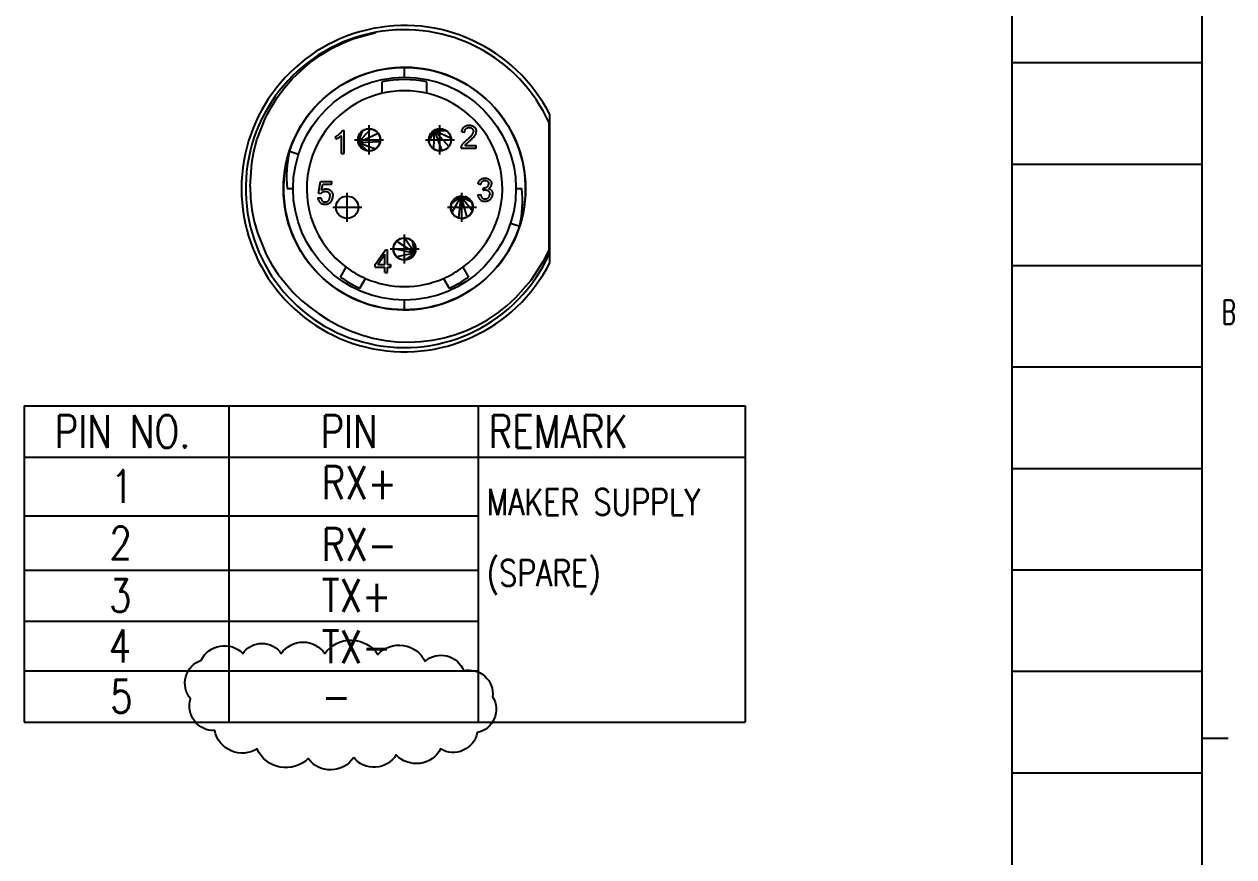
# Model space of a CAD drawing. Extents: x 260 to 819, y -886 to -454.
# Drawn here: x 713.5 to 809, y -814.5 to -748.9 of the extents above; entities that cross this region are included whole.
import ezdxf
from ezdxf.enums import TextEntityAlignment as Align

# ---------------------------------------------------------------- set-up
doc = ezdxf.new("R2010")
doc.units = 0
doc.header["$LTSCALE"] = 150
doc.header["$MEASUREMENT"] = 0
doc.linetypes.add('DASHDOT', pattern=[1, 0.5, -0.25, 0, -0.25])
doc.linetypes.add('DASHED', pattern=[0.75, 0.5, -0.25])
doc.layers.get('0').update_dxf_attribs({"color": 6, "linetype": 'CONTINUOUS'})
doc.layers.add('현배선도', color=7, linetype='CONTINUOUS')
doc.styles.get("Standard").update_dxf_attribs({"font": 'romans.shx', "width": 0.8, "bigfont": 'whgtxt.shx'})

# ---------------------------------------------------------------- blocks, each defined once
blk = doc.blocks.new('ansi-c')
at = {"color": 5, "linetype": 'Continuous'}
for p, q in [((462.001, 358.063), (462.001, 764.463)), ((477.001, 358.063), (477.001, 764.463)), ((462.001, 471.063), (477.001, 471.063)), ((462.001, 455.063), (477.001, 455.063)), ((462.001, 439.063), (477.001, 439.063)), ((462.001, 423.063), (477.001, 423.063))]:
    blk.add_line(p, q, dxfattribs=at)
at = {"color": 210, "linetype": 'Continuous'}
for p, q in [((462.001, 479.063), (477.001, 479.063)), ((462.001, 463.063), (477.001, 463.063)), ((462.001, 447.063), (477.001, 447.063)), ((462.001, 431.063), (477.001, 431.063)), ((477.001, 425.797), (479.053, 425.797))]:
    blk.add_line(p, q, dxfattribs=at)
at = {"color": 130, "linetype": 'Continuous', "width": 0.655684}
blk.add_text('B', height=1.9, dxfattribs=at).set_placement((479.096, 459.388), align=Align.MIDDLE_CENTER)

msp = doc.modelspace()

# ---------------------------------------------------------------- linework, layer by layer
at = {"color": 7, "linetype": 'Continuous'}
for p, q in [((737.698, -750.809), (738.557, -750.377)), ((738.557, -750.377), (739.427, -750.02)), ((739.427, -750.02), (741.232, -749.507)), ((736.061, -751.89), (736.874, -751.306)), ((736.874, -751.306), (737.698, -750.809)), ((735.333, -752.504), (736.061, -751.89)), ((743.503, -753.039), (743.503, -752.278)), ((734.027, -753.893), (734.639, -753.187)), ((734.639, -753.187), (735.333, -752.504)), ((733.463, -754.651), (734.027, -753.893)), ((741.741, -754.316), (741.741, -753.413)), ((745.266, -754.316), (745.266, -753.413)), ((732.965, -755.439), (733.463, -754.651)), ((732.528, -756.263), (732.965, -755.439)), ((754.96, -767.691), (754.96, -755.978)), ((731.849, -757.995), (732.528, -756.263)), ((748.101, -757.091), (748.122, -757.056)), ((748.122, -757.056), (748.146, -757.024)), ((748.146, -757.024), (748.173, -756.994)), ((748.173, -756.994), (748.202, -756.966)), ((748.202, -756.966), (748.233, -756.941)), ((748.233, -756.941), (748.266, -756.918)), ((748.266, -756.918), (748.302, -756.898)), ((748.302, -756.898), (748.339, -756.881)), ((748.339, -756.881), (748.379, -756.867)), ((748.369, -757.093), (748.39, -757.077)), ((748.379, -756.867), (748.421, -756.855)), ((748.39, -757.077), (748.412, -757.062)), ((748.412, -757.062), (748.436, -757.05)), ((748.421, -756.855), (748.464, -756.845)), ((748.436, -757.05), (748.461, -757.039)), ((748.461, -757.039), (748.487, -757.031)), ((748.464, -756.845), (748.51, -756.839)), ((748.487, -757.031), (748.514, -757.024)), ((748.51, -756.839), (748.558, -756.835)), ((748.514, -757.024), (748.542, -757.019)), ((748.542, -757.019), (748.572, -757.017)), ((748.558, -756.835), (748.608, -756.834)), ((748.572, -757.017), (748.603, -757.016)), ((748.603, -757.016), (748.633, -757.016)), ((748.608, -756.834), (748.659, -756.835)), ((748.633, -757.016), (748.661, -757.019)), ((748.659, -756.835), (748.707, -756.839)), ((748.661, -757.019), (748.688, -757.024)), ((748.688, -757.024), (748.715, -757.03)), ((748.707, -756.839), (748.753, -756.846)), ((748.715, -757.03), (748.739, -757.038)), ((748.739, -757.038), (748.763, -757.048)), ((748.753, -756.846), (748.797, -756.856)), ((748.763, -757.048), (748.786, -757.06)), ((748.786, -757.06), (748.807, -757.073)), ((748.797, -756.856), (748.839, -756.869)), ((748.807, -757.073), (748.828, -757.088)), ((748.828, -757.088), (748.847, -757.105)), ((748.839, -756.869), (748.879, -756.885)), ((748.879, -756.885), (748.917, -756.904)), ((748.917, -756.904), (748.952, -756.925)), ((748.952, -756.925), (748.985, -756.949)), ((748.985, -756.949), (749.016, -756.976)), ((749.016, -756.976), (749.045, -757.006)), ((749.045, -757.006), (749.07, -757.036)), ((749.07, -757.036), (749.093, -757.068)), ((749.093, -757.068), (749.112, -757.102)), ((754.919, -766.654), (754.919, -756.657)), ((731.609, -758.895), (731.849, -757.995)), ((738.081, -757.706), (738.118, -757.688)), ((738.081, -757.918), (738.081, -757.706)), ((738.081, -757.918), (738.102, -757.91)), ((738.102, -757.91), (738.123, -757.901)), ((738.118, -757.688), (738.153, -757.669)), ((738.123, -757.901), (738.145, -757.892)), ((738.145, -757.892), (738.168, -757.882)), ((738.153, -757.669), (738.188, -757.65)), ((738.168, -757.882), (738.19, -757.871)), ((738.188, -757.65), (738.221, -757.63)), ((738.19, -757.871), (738.214, -757.859)), ((738.214, -757.859), (738.238, -757.846)), ((738.221, -757.63), (738.254, -757.61)), ((738.238, -757.846), (738.262, -757.833)), ((738.254, -757.61), (738.286, -757.588)), ((738.262, -757.833), (738.287, -757.819)), ((738.286, -757.588), (738.317, -757.566)), ((738.287, -757.819), (738.313, -757.804)), ((738.313, -757.804), (738.338, -757.789)), ((738.317, -757.566), (738.347, -757.543)), ((738.338, -757.789), (738.362, -757.774)), ((738.347, -757.543), (738.376, -757.52)), ((738.362, -757.774), (738.386, -757.759)), ((738.376, -757.52), (738.404, -757.495)), ((738.386, -757.759), (738.408, -757.744)), ((738.404, -757.495), (738.431, -757.471)), ((738.408, -757.744), (738.429, -757.729)), ((738.429, -757.729), (738.45, -757.714)), ((738.431, -757.471), (738.456, -757.446)), ((738.45, -757.714), (738.469, -757.698)), ((738.456, -757.446), (738.479, -757.422)), ((738.469, -757.698), (738.487, -757.683)), ((738.479, -757.422), (738.501, -757.398)), ((738.487, -757.683), (738.505, -757.668)), ((738.501, -757.398), (738.522, -757.374)), ((738.505, -757.668), (738.521, -757.653)), ((738.521, -759.054), (738.521, -757.653)), ((738.522, -757.374), (738.54, -757.35)), ((738.54, -757.35), (738.557, -757.326)), ((738.557, -757.326), (738.573, -757.303)), ((738.573, -757.303), (738.587, -757.279)), ((738.587, -757.279), (738.599, -757.256)), ((738.599, -757.256), (738.741, -757.256)), ((738.741, -759.054), (738.741, -757.256)), ((748.027, -757.351), (748.033, -757.302)), ((748.027, -757.351), (748.253, -757.375)), ((748.033, -757.302), (748.041, -757.255)), ((748.041, -757.255), (748.052, -757.211)), ((748.052, -757.211), (748.066, -757.168)), ((748.066, -757.168), (748.082, -757.129)), ((748.082, -757.129), (748.101, -757.091)), ((748.253, -757.375), (748.254, -757.342)), ((748.254, -757.342), (748.257, -757.31)), ((748.257, -757.31), (748.262, -757.28)), ((748.262, -757.28), (748.269, -757.252)), ((748.269, -757.252), (748.278, -757.224)), ((748.278, -757.224), (748.288, -757.199)), ((748.288, -757.199), (748.301, -757.175)), ((748.301, -757.175), (748.315, -757.152)), ((748.315, -757.152), (748.331, -757.131)), ((748.331, -757.131), (748.349, -757.111)), ((748.339, -758.059), (748.372, -758.03)), ((748.349, -757.111), (748.369, -757.093)), ((748.372, -758.03), (748.407, -758)), ((748.407, -758), (748.443, -757.97)), ((748.443, -757.97), (748.5, -757.923)), ((748.5, -757.923), (748.553, -757.878)), ((748.553, -757.878), (748.602, -757.835)), ((748.602, -757.835), (748.647, -757.794)), ((748.638, -758.076), (748.684, -758.037)), ((748.647, -757.794), (748.688, -757.755)), ((748.684, -758.037), (748.727, -757.999)), ((748.688, -757.755), (748.726, -757.718)), ((748.726, -757.718), (748.759, -757.683)), ((748.727, -757.999), (748.768, -757.963)), ((748.759, -757.683), (748.789, -757.65)), ((748.768, -757.963), (748.806, -757.929)), ((748.789, -757.65), (748.816, -757.619)), ((748.806, -757.929), (748.841, -757.897)), ((748.816, -757.619), (748.838, -757.59)), ((748.838, -757.59), (748.857, -757.562)), ((748.841, -757.897), (748.873, -757.866)), ((748.847, -757.105), (748.865, -757.124)), ((748.857, -757.562), (748.875, -757.535)), ((748.865, -757.124), (748.881, -757.143)), ((748.873, -757.866), (748.903, -757.837)), ((748.875, -757.535), (748.89, -757.508)), ((748.881, -757.143), (748.895, -757.163)), ((748.89, -757.508), (748.904, -757.481)), ((748.895, -757.163), (748.907, -757.184)), ((748.903, -757.837), (748.93, -757.81)), ((748.904, -757.481), (748.915, -757.454)), ((748.907, -757.184), (748.917, -757.205)), ((748.915, -757.454), (748.924, -757.428)), ((748.917, -757.205), (748.926, -757.228)), ((748.924, -757.428), (748.931, -757.402)), ((748.926, -757.228), (748.932, -757.251)), ((748.93, -757.81), (748.955, -757.784)), ((748.931, -757.402), (748.936, -757.376)), ((748.932, -757.251), (748.937, -757.275)), ((748.936, -757.376), (748.94, -757.351)), ((748.937, -757.275), (748.94, -757.3)), ((748.94, -757.3), (748.941, -757.326)), ((748.94, -757.351), (748.941, -757.326)), ((748.955, -757.784), (748.977, -757.761)), ((748.977, -757.761), (748.996, -757.738)), ((748.996, -757.738), (749.015, -757.715)), ((749.015, -757.715), (749.033, -757.693)), ((749.033, -757.693), (749.049, -757.671)), ((749.049, -757.671), (749.064, -757.649)), ((749.064, -757.649), (749.078, -757.627)), ((749.078, -757.627), (749.091, -757.605)), ((749.091, -757.605), (749.103, -757.584)), ((749.103, -757.584), (749.113, -757.563)), ((749.112, -757.102), (749.129, -757.136)), ((749.113, -757.563), (749.123, -757.542)), ((749.123, -757.542), (749.131, -757.521)), ((749.129, -757.136), (749.143, -757.173)), ((749.131, -757.521), (749.138, -757.5)), ((749.138, -757.5), (749.145, -757.479)), ((749.143, -757.173), (749.153, -757.21)), ((749.145, -757.479), (749.151, -757.458)), ((749.151, -757.458), (749.156, -757.437)), ((749.153, -757.21), (749.161, -757.249)), ((749.156, -757.437), (749.16, -757.416)), ((749.16, -757.416), (749.163, -757.395)), ((749.161, -757.249), (749.165, -757.289)), ((749.163, -757.395), (749.165, -757.374)), ((749.165, -757.289), (749.167, -757.331)), ((749.165, -757.374), (749.166, -757.352)), ((749.166, -757.352), (749.167, -757.331)), ((731.439, -759.81), (731.609, -758.895)), ((734.414, -758.881), (735.138, -759.116)), ((747.985, -758.616), (747.986, -758.6)), ((747.985, -758.616), (747.985, -758.632)), ((747.985, -758.632), (749.169, -758.632)), ((747.986, -758.6), (747.987, -758.585)), ((747.987, -758.585), (747.988, -758.569)), ((747.988, -758.569), (747.991, -758.554)), ((747.991, -758.554), (747.993, -758.539)), ((747.993, -758.539), (747.997, -758.523)), ((747.997, -758.523), (748.001, -758.508)), ((748.001, -758.508), (748.006, -758.494)), ((748.006, -758.494), (748.011, -758.479)), ((748.011, -758.479), (748.021, -758.455)), ((748.021, -758.455), (748.031, -758.431)), ((748.031, -758.431), (748.043, -758.407)), ((748.043, -758.407), (748.056, -758.383)), ((748.056, -758.383), (748.07, -758.359)), ((748.07, -758.359), (748.085, -758.335)), ((748.085, -758.335), (748.101, -758.311)), ((748.101, -758.311), (748.118, -758.288)), ((748.118, -758.288), (748.136, -758.264)), ((748.136, -758.264), (748.156, -758.241)), ((748.156, -758.241), (748.177, -758.217)), ((748.177, -758.217), (748.199, -758.192)), ((748.199, -758.192), (748.223, -758.167)), ((748.223, -758.167), (748.25, -758.141)), ((748.25, -758.141), (748.277, -758.114)), ((748.277, -758.114), (748.307, -758.087)), ((748.291, -758.42), (748.298, -758.408)), ((748.291, -758.42), (749.169, -758.42)), ((748.298, -758.408), (748.306, -758.396)), ((748.306, -758.396), (748.314, -758.384)), ((748.307, -758.087), (748.339, -758.059)), ((748.314, -758.384), (748.323, -758.372)), ((748.323, -758.372), (748.332, -758.361)), ((748.332, -758.361), (748.342, -758.349)), ((748.342, -758.349), (748.352, -758.337)), ((748.352, -758.337), (748.362, -758.325)), ((748.362, -758.325), (748.373, -758.313)), ((748.373, -758.313), (748.384, -758.301)), ((748.384, -758.301), (748.396, -758.288)), ((748.396, -758.288), (748.412, -758.273)), ((748.412, -758.273), (748.43, -758.256)), ((748.43, -758.256), (748.451, -758.237)), ((748.451, -758.237), (748.475, -758.215)), ((748.475, -758.215), (748.502, -758.192)), ((748.502, -758.192), (748.532, -758.166)), ((748.532, -758.166), (748.564, -758.138)), ((748.564, -758.138), (748.599, -758.108)), ((748.599, -758.108), (748.638, -758.076)), ((749.169, -758.632), (749.169, -758.42)), ((731.309, -761.661), (731.439, -759.81)), ((738.521, -759.054), (738.741, -759.054)), ((731.309, -761.661), (731.35, -762.587)), ((734.236, -761.834), (734.707, -761.834)), ((736.706, -762.19), (736.879, -761.27)), ((736.879, -761.27), (737.77, -761.27)), ((736.959, -761.961), (737.055, -761.48)), ((737.055, -761.48), (737.77, -761.48)), ((737.158, -761.867), (737.192, -761.859)), ((737.192, -761.859), (737.227, -761.853)), ((737.227, -761.853), (737.262, -761.85)), ((737.262, -761.85), (737.297, -761.849)), ((737.297, -761.849), (737.343, -761.85)), ((737.343, -761.85), (737.388, -761.855)), ((737.388, -761.855), (737.431, -761.863)), ((737.77, -761.48), (737.77, -761.27)), ((749.31, -761.467), (749.319, -761.424)), ((749.31, -761.467), (749.53, -761.506)), ((749.319, -761.424), (749.33, -761.383)), ((749.33, -761.383), (749.343, -761.344)), ((749.343, -761.344), (749.358, -761.306)), ((749.358, -761.306), (749.376, -761.271)), ((749.376, -761.271), (749.395, -761.238)), ((749.395, -761.238), (749.417, -761.207)), ((749.417, -761.207), (749.44, -761.177)), ((749.44, -761.177), (749.465, -761.15)), ((749.465, -761.15), (749.493, -761.125)), ((749.493, -761.125), (749.522, -761.102)), ((749.522, -761.102), (749.553, -761.081)), ((749.53, -761.506), (749.535, -761.475)), ((749.535, -761.475), (749.542, -761.445)), ((749.542, -761.445), (749.55, -761.417)), ((749.55, -761.417), (749.559, -761.39)), ((749.553, -761.081), (749.585, -761.063)), ((749.559, -761.39), (749.569, -761.365)), ((749.569, -761.365), (749.581, -761.342)), ((749.581, -761.342), (749.594, -761.32)), ((749.585, -761.063), (749.619, -761.047)), ((749.594, -761.32), (749.608, -761.3)), ((749.608, -761.3), (749.623, -761.282)), ((749.619, -761.047), (749.653, -761.034)), ((749.623, -761.282), (749.64, -761.265)), ((749.64, -761.265), (749.657, -761.249)), ((749.653, -761.034), (749.69, -761.023)), ((749.657, -761.249), (749.676, -761.236)), ((749.676, -761.236), (749.695, -761.223)), ((749.69, -761.023), (749.727, -761.014)), ((749.695, -761.223), (749.715, -761.213)), ((749.715, -761.213), (749.736, -761.204)), ((749.721, -761.954), (749.746, -761.761)), ((749.727, -761.014), (749.766, -761.008)), ((749.736, -761.204), (749.758, -761.197)), ((749.746, -761.761), (749.75, -761.761)), ((749.75, -761.761), (749.754, -761.761)), ((749.754, -761.761), (749.758, -761.762)), ((749.758, -761.197), (749.78, -761.191)), ((749.758, -761.762), (749.762, -761.762)), ((749.762, -761.762), (749.766, -761.762)), ((749.766, -761.008), (749.807, -761.004)), ((749.766, -761.762), (749.769, -761.763)), ((749.769, -761.763), (749.772, -761.763)), ((749.772, -761.763), (749.776, -761.763)), ((749.776, -761.763), (749.779, -761.763)), ((749.779, -761.763), (749.781, -761.763)), ((749.78, -761.191), (749.804, -761.187)), ((749.781, -761.763), (749.809, -761.762)), ((749.804, -761.187), (749.828, -761.185)), ((749.807, -761.004), (749.848, -761.003)), ((749.809, -761.762), (749.836, -761.76)), ((749.828, -761.185), (749.853, -761.184)), ((749.836, -761.76), (749.863, -761.756)), ((749.848, -761.003), (749.878, -761.004)), ((749.853, -761.184), (749.879, -761.185)), ((749.863, -761.756), (749.889, -761.751)), ((749.878, -761.004), (749.906, -761.006)), ((749.879, -761.185), (749.903, -761.187)), ((749.889, -761.751), (749.915, -761.745)), ((749.903, -761.187), (749.927, -761.191)), ((749.906, -761.006), (749.934, -761.009)), ((749.915, -761.745), (749.94, -761.737)), ((749.927, -761.191), (749.949, -761.197)), ((749.934, -761.009), (749.962, -761.013)), ((749.94, -761.737), (749.964, -761.727)), ((749.949, -761.197), (749.971, -761.204)), ((749.962, -761.013), (749.989, -761.019)), ((749.964, -761.727), (749.988, -761.716)), ((749.971, -761.204), (749.992, -761.213)), ((749.988, -761.716), (750.011, -761.704)), ((749.989, -761.019), (750.016, -761.026)), ((749.992, -761.213), (750.011, -761.223)), ((750.011, -761.223), (750.03, -761.235)), ((750.011, -761.704), (750.034, -761.69)), ((750.016, -761.026), (750.042, -761.034)), ((750.03, -761.235), (750.048, -761.248)), ((750.034, -761.69), (750.055, -761.674)), ((750.042, -761.034), (750.068, -761.043)), ((750.048, -761.248), (750.065, -761.263)), ((750.055, -761.674), (750.075, -761.657)), ((750.065, -761.263), (750.08, -761.28)), ((750.068, -761.043), (750.094, -761.054)), ((750.075, -761.657), (750.091, -761.639)), ((750.08, -761.28), (750.094, -761.297)), ((750.091, -761.639), (750.106, -761.618)), ((750.094, -761.054), (750.118, -761.066)), ((750.094, -761.297), (750.106, -761.315)), ((750.106, -761.315), (750.117, -761.334)), ((750.106, -761.618), (750.118, -761.597)), ((750.117, -761.334), (750.126, -761.353)), ((750.118, -761.066), (750.143, -761.079)), ((750.118, -761.597), (750.129, -761.573)), ((750.126, -761.353), (750.133, -761.374)), ((750.126, -761.831), (750.15, -761.82)), ((750.126, -761.831), (750.157, -761.839)), ((750.129, -761.573), (750.136, -761.548)), ((750.133, -761.374), (750.139, -761.395)), ((750.136, -761.548), (750.142, -761.522)), ((750.139, -761.395), (750.143, -761.417)), ((750.142, -761.522), (750.145, -761.493)), ((750.143, -761.079), (750.165, -761.093)), ((750.143, -761.417), (750.146, -761.44)), ((750.145, -761.493), (750.147, -761.464)), ((750.146, -761.44), (750.147, -761.464)), ((750.15, -761.82), (750.172, -761.807)), ((750.157, -761.839), (750.186, -761.849)), ((750.165, -761.093), (750.187, -761.108)), ((750.172, -761.807), (750.194, -761.794)), ((750.186, -761.849), (750.215, -761.86)), ((750.187, -761.108), (750.208, -761.124)), ((750.194, -761.794), (750.214, -761.78)), ((750.208, -761.124), (750.227, -761.14)), ((750.214, -761.78), (750.233, -761.765)), ((750.215, -761.86), (750.241, -761.873)), ((750.227, -761.14), (750.246, -761.158)), ((750.233, -761.765), (750.251, -761.75)), ((750.246, -761.158), (750.263, -761.177)), ((750.251, -761.75), (750.267, -761.734)), ((750.263, -761.177), (750.279, -761.196)), ((750.267, -761.734), (750.283, -761.716)), ((750.279, -761.196), (750.293, -761.216)), ((750.283, -761.716), (750.297, -761.699)), ((750.293, -761.216), (750.307, -761.238)), ((750.297, -761.699), (750.31, -761.68)), ((750.307, -761.238), (750.32, -761.26)), ((750.31, -761.68), (750.322, -761.661)), ((750.32, -761.26), (750.331, -761.282)), ((750.322, -761.661), (750.333, -761.641)), ((750.331, -761.282), (750.34, -761.304)), ((750.333, -761.641), (750.342, -761.621)), ((750.34, -761.304), (750.349, -761.327)), ((750.342, -761.621), (750.35, -761.6)), ((750.349, -761.327), (750.356, -761.35)), ((750.35, -761.6), (750.357, -761.579)), ((750.356, -761.35), (750.362, -761.373)), ((750.357, -761.579), (750.363, -761.558)), ((750.362, -761.373), (750.367, -761.397)), ((750.363, -761.558), (750.367, -761.536)), ((750.367, -761.397), (750.37, -761.42)), ((750.367, -761.536), (750.37, -761.514)), ((750.37, -761.42), (750.372, -761.444)), ((750.37, -761.514), (750.372, -761.492)), ((750.372, -761.444), (750.373, -761.469)), ((750.372, -761.492), (750.373, -761.469)), ((752.3, -761.834), (752.771, -761.834)), ((731.35, -762.587), (731.461, -763.507)), ((736.667, -762.567), (736.898, -762.547)), ((736.667, -762.567), (736.672, -762.611)), ((736.672, -762.611), (736.681, -762.654)), ((736.681, -762.654), (736.692, -762.695)), ((736.692, -762.695), (736.706, -762.734)), ((736.706, -762.19), (736.912, -762.216)), ((736.706, -762.734), (736.722, -762.771)), ((736.722, -762.771), (736.741, -762.806)), ((736.741, -762.806), (736.762, -762.84)), ((736.898, -762.547), (736.903, -762.58)), ((736.903, -762.58), (736.911, -762.612)), ((736.911, -762.612), (736.919, -762.641)), ((736.912, -762.216), (736.922, -762.201)), ((736.919, -762.641), (736.929, -762.669)), ((736.922, -762.201), (736.933, -762.187)), ((736.929, -762.669), (736.94, -762.695)), ((736.933, -762.187), (736.945, -762.173)), ((736.94, -762.695), (736.953, -762.72)), ((736.945, -762.173), (736.957, -762.159)), ((736.953, -762.72), (736.967, -762.742)), ((736.957, -762.159), (736.97, -762.147)), ((736.959, -761.961), (736.991, -761.94)), ((736.967, -762.742), (736.982, -762.764)), ((736.97, -762.147), (736.984, -762.134)), ((736.982, -762.764), (736.999, -762.783)), ((736.984, -762.134), (736.999, -762.123)), ((736.991, -761.94), (737.024, -761.921)), ((736.999, -762.123), (737.014, -762.112)), ((736.999, -762.783), (737.017, -762.801)), ((737.014, -762.112), (737.03, -762.101)), ((737.017, -762.801), (737.036, -762.817)), ((737.024, -761.921), (737.057, -761.904)), ((737.03, -762.101), (737.047, -762.091)), ((737.047, -762.091), (737.064, -762.082)), ((737.057, -761.904), (737.09, -761.889)), ((737.064, -762.082), (737.082, -762.074)), ((737.082, -762.074), (737.1, -762.067)), ((737.09, -761.889), (737.124, -761.877)), ((737.1, -762.067), (737.118, -762.06)), ((737.118, -762.06), (737.137, -762.055)), ((737.124, -761.877), (737.158, -761.867)), ((737.137, -762.055), (737.157, -762.051)), ((737.157, -762.051), (737.177, -762.047)), ((737.177, -762.047), (737.197, -762.045)), ((737.197, -762.045), (737.217, -762.043)), ((737.217, -762.043), (737.238, -762.043)), ((737.238, -762.043), (737.272, -762.044)), ((737.272, -762.044), (737.304, -762.047)), ((737.304, -762.047), (737.335, -762.053)), ((737.335, -762.053), (737.365, -762.06)), ((737.365, -762.06), (737.393, -762.07)), ((737.393, -762.07), (737.42, -762.082)), ((737.42, -762.082), (737.446, -762.096)), ((737.431, -761.863), (737.473, -761.875)), ((737.44, -762.827), (737.465, -762.809)), ((737.446, -762.096), (737.47, -762.113)), ((737.465, -762.809), (737.488, -762.789)), ((737.47, -762.113), (737.493, -762.131)), ((737.473, -761.875), (737.513, -761.889)), ((737.488, -762.789), (737.511, -762.766)), ((737.493, -762.131), (737.515, -762.152)), ((737.511, -762.766), (737.532, -762.741)), ((737.513, -761.889), (737.552, -761.907)), ((737.515, -762.152), (737.535, -762.174)), ((737.532, -762.741), (737.55, -762.715)), ((737.535, -762.174), (737.553, -762.198)), ((737.55, -762.715), (737.567, -762.687)), ((737.552, -761.907), (737.589, -761.928)), ((737.553, -762.198), (737.569, -762.224)), ((737.567, -762.687), (737.581, -762.658)), ((737.569, -762.224), (737.583, -762.251)), ((737.581, -762.658), (737.593, -762.627)), ((737.583, -762.251), (737.594, -762.28)), ((737.589, -761.928), (737.625, -761.953)), ((737.593, -762.627), (737.603, -762.594)), ((737.594, -762.28), (737.604, -762.311)), ((737.603, -762.594), (737.611, -762.56)), ((737.604, -762.311), (737.611, -762.343)), ((737.611, -762.343), (737.617, -762.376)), ((737.611, -762.56), (737.616, -762.525)), ((737.616, -762.525), (737.62, -762.487)), ((737.617, -762.376), (737.62, -762.412)), ((737.62, -762.412), (737.621, -762.449)), ((737.62, -762.487), (737.621, -762.449)), ((737.625, -761.953), (737.66, -761.98)), ((737.66, -761.98), (737.693, -762.011)), ((737.693, -762.011), (737.723, -762.045)), ((737.712, -762.849), (737.739, -762.813)), ((737.723, -762.045), (737.751, -762.08)), ((737.739, -762.813), (737.763, -762.776)), ((737.751, -762.08), (737.775, -762.117)), ((737.763, -762.776), (737.785, -762.737)), ((737.775, -762.117), (737.796, -762.156)), ((737.785, -762.737), (737.803, -762.697)), ((737.796, -762.156), (737.814, -762.197)), ((737.803, -762.697), (737.819, -762.656)), ((737.814, -762.197), (737.828, -762.24)), ((737.819, -762.656), (737.831, -762.613)), ((737.828, -762.24), (737.84, -762.284)), ((737.831, -762.613), (737.841, -762.569)), ((737.84, -762.284), (737.848, -762.331)), ((737.841, -762.569), (737.848, -762.524)), ((737.848, -762.331), (737.852, -762.379)), ((737.848, -762.524), (737.853, -762.477)), ((737.852, -762.379), (737.854, -762.429)), ((737.853, -762.477), (737.854, -762.429)), ((749.288, -762.329), (749.508, -762.299)), ((749.288, -762.329), (749.294, -762.372)), ((749.294, -762.372), (749.302, -762.415)), ((749.302, -762.415), (749.313, -762.455)), ((749.313, -762.455), (749.327, -762.494)), ((749.327, -762.494), (749.343, -762.531)), ((749.343, -762.531), (749.362, -762.567)), ((749.362, -762.567), (749.384, -762.601)), ((749.384, -762.601), (749.409, -762.633)), ((749.409, -762.633), (749.436, -762.664)), ((749.436, -762.664), (749.466, -762.693)), ((749.466, -762.693), (749.497, -762.719)), ((749.497, -762.719), (749.531, -762.743)), ((749.508, -762.299), (749.516, -762.336)), ((749.516, -762.336), (749.525, -762.37)), ((749.525, -762.37), (749.535, -762.402)), ((749.531, -762.743), (749.566, -762.764)), ((749.535, -762.402), (749.546, -762.432)), ((749.546, -762.432), (749.559, -762.46)), ((749.559, -762.46), (749.572, -762.486)), ((749.566, -762.764), (749.603, -762.782)), ((749.572, -762.486), (749.587, -762.51)), ((749.587, -762.51), (749.602, -762.531)), ((749.602, -762.531), (749.619, -762.551)), ((749.603, -762.782), (749.641, -762.798)), ((749.619, -762.551), (749.637, -762.569)), ((749.637, -762.569), (749.655, -762.584)), ((749.641, -762.798), (749.681, -762.811)), ((749.655, -762.584), (749.675, -762.598)), ((749.675, -762.598), (749.695, -762.611)), ((749.681, -762.811), (749.723, -762.82)), ((749.695, -762.611), (749.716, -762.621)), ((749.716, -762.621), (749.737, -762.63)), ((749.721, -761.954), (749.74, -761.949)), ((749.737, -762.63), (749.76, -762.638)), ((749.74, -761.949), (749.757, -761.945)), ((749.757, -761.945), (749.774, -761.941)), ((749.76, -762.638), (749.783, -762.644)), ((749.774, -761.941), (749.791, -761.938)), ((749.783, -762.644), (749.808, -762.648)), ((749.791, -761.938), (749.807, -761.935)), ((749.807, -761.935), (749.822, -761.933)), ((749.808, -762.648), (749.832, -762.65)), ((749.822, -761.933), (749.836, -761.931)), ((749.832, -762.65), (749.858, -762.651)), ((749.836, -761.931), (749.85, -761.93)), ((749.85, -761.93), (749.864, -761.929)), ((749.858, -762.651), (749.889, -762.65)), ((749.864, -761.929), (749.877, -761.929)), ((749.877, -761.929), (749.907, -761.93)), ((749.889, -762.65), (749.918, -762.647)), ((749.907, -761.93), (749.935, -761.933)), ((749.918, -762.647), (749.947, -762.641)), ((749.935, -761.933), (749.963, -761.938)), ((749.947, -762.641), (749.975, -762.634)), ((749.963, -761.938), (749.99, -761.945)), ((749.975, -762.634), (750.001, -762.624)), ((749.99, -761.945), (750.016, -761.954)), ((750.001, -762.624), (750.027, -762.612)), ((750.006, -762.818), (750.052, -762.807)), ((750.016, -761.954), (750.04, -761.964)), ((750.027, -762.612), (750.052, -762.598)), ((750.04, -761.964), (750.064, -761.977)), ((750.052, -762.598), (750.076, -762.582)), ((750.052, -762.807), (750.096, -762.792)), ((750.064, -761.977), (750.086, -761.992)), ((750.076, -762.582), (750.098, -762.564)), ((750.086, -761.992), (750.108, -762.009)), ((750.096, -762.792), (750.138, -762.774)), ((750.098, -762.564), (750.12, -762.543)), ((750.108, -762.009), (750.128, -762.027)), ((750.12, -762.543), (750.141, -762.521)), ((750.128, -762.027), (750.147, -762.048)), ((750.138, -762.774), (750.179, -762.753)), ((750.141, -762.521), (750.159, -762.498)), ((750.147, -762.048), (750.164, -762.069)), ((750.159, -762.498), (750.175, -762.474)), ((750.164, -762.069), (750.179, -762.091)), ((750.175, -762.474), (750.189, -762.449)), ((750.179, -762.091), (750.192, -762.115)), ((750.179, -762.753), (750.217, -762.729)), ((750.189, -762.449), (750.2, -762.423)), ((750.192, -762.115), (750.202, -762.139)), ((750.2, -762.423), (750.21, -762.396)), ((750.202, -762.139), (750.211, -762.165)), ((750.21, -762.396), (750.218, -762.368)), ((750.211, -762.165), (750.218, -762.191)), ((750.217, -762.729), (750.254, -762.701)), ((750.218, -762.191), (750.223, -762.219)), ((750.218, -762.368), (750.223, -762.339)), ((750.223, -762.219), (750.226, -762.247)), ((750.223, -762.339), (750.226, -762.308)), ((750.226, -762.247), (750.227, -762.277)), ((750.226, -762.308), (750.227, -762.277)), ((750.241, -761.873), (750.267, -761.888)), ((750.254, -762.701), (750.289, -762.67)), ((750.267, -761.888), (750.291, -761.904)), ((750.289, -762.67), (750.322, -762.637)), ((750.291, -761.904), (750.313, -761.921)), ((750.313, -761.921), (750.334, -761.94)), ((750.322, -762.637), (750.351, -762.602)), ((750.334, -761.94), (750.354, -761.961)), ((750.351, -762.602), (750.377, -762.566)), ((750.354, -761.961), (750.373, -761.983)), ((750.373, -761.983), (750.389, -762.007)), ((750.377, -762.566), (750.399, -762.528)), ((750.389, -762.007), (750.404, -762.032)), ((750.399, -762.528), (750.418, -762.489)), ((750.404, -762.032), (750.417, -762.058)), ((750.417, -762.058), (750.429, -762.085)), ((750.418, -762.489), (750.433, -762.448)), ((750.429, -762.085), (750.438, -762.113)), ((750.433, -762.448), (750.445, -762.407)), ((750.438, -762.113), (750.446, -762.143)), ((750.445, -762.407), (750.454, -762.363)), ((750.446, -762.143), (750.453, -762.173)), ((750.453, -762.173), (750.457, -762.205)), ((750.454, -762.363), (750.459, -762.319)), ((750.457, -762.205), (750.46, -762.238)), ((750.459, -762.319), (750.46, -762.272)), ((750.46, -762.238), (750.46, -762.272)), ((731.461, -763.507), (731.642, -764.418)), ((736.762, -762.84), (736.787, -762.872)), ((736.787, -762.872), (736.814, -762.902)), ((736.814, -762.902), (736.843, -762.93)), ((736.843, -762.93), (736.875, -762.956)), ((736.875, -762.956), (736.909, -762.979)), ((736.909, -762.979), (736.944, -763)), ((736.944, -763), (736.981, -763.017)), ((736.981, -763.017), (737.02, -763.032)), ((737.02, -763.032), (737.061, -763.045)), ((737.036, -762.817), (737.056, -762.832)), ((737.056, -762.832), (737.076, -762.844)), ((737.061, -763.045), (737.104, -763.054)), ((737.076, -762.844), (737.098, -762.855)), ((737.098, -762.855), (737.12, -762.865)), ((737.104, -763.054), (737.148, -763.061)), ((737.12, -762.865), (737.143, -762.872)), ((737.143, -762.872), (737.166, -762.878)), ((737.148, -763.061), (737.194, -763.065)), ((737.166, -762.878), (737.191, -762.882)), ((737.191, -762.882), (737.216, -762.885)), ((737.194, -763.065), (737.242, -763.067)), ((737.216, -762.885), (737.242, -762.886)), ((737.242, -762.886), (737.273, -762.885)), ((737.242, -763.067), (737.3, -763.064)), ((737.273, -762.885), (737.304, -762.881)), ((737.3, -763.064), (737.356, -763.058)), ((737.304, -762.881), (737.333, -762.875)), ((737.333, -762.875), (737.361, -762.867)), ((737.356, -763.058), (737.41, -763.047)), ((737.361, -762.867), (737.389, -762.856)), ((737.389, -762.856), (737.415, -762.843)), ((737.41, -763.047), (737.46, -763.032)), ((737.415, -762.843), (737.44, -762.827)), ((737.46, -763.032), (737.509, -763.012)), ((737.509, -763.012), (737.554, -762.988)), ((737.554, -762.988), (737.598, -762.96)), ((737.598, -762.96), (737.638, -762.927)), ((737.638, -762.927), (737.677, -762.89)), ((737.677, -762.89), (737.712, -762.849)), ((749.723, -762.82), (749.766, -762.827)), ((749.766, -762.827), (749.811, -762.832)), ((749.811, -762.832), (749.857, -762.833)), ((749.857, -762.833), (749.908, -762.831)), ((749.908, -762.831), (749.958, -762.826)), ((749.958, -762.826), (750.006, -762.818)), ((731.642, -764.418), (731.893, -765.313)), ((751.869, -764.552), (752.592, -764.787)), ((731.893, -765.313), (732.59, -767.02)), ((732.59, -767.02), (733.036, -767.831)), ((741.174, -767.82), (741.991, -766.66)), ((741.39, -767.82), (741.951, -767.013)), ((741.951, -767.82), (741.951, -767.013)), ((741.991, -766.66), (742.171, -766.66)), ((742.171, -767.82), (742.171, -766.66)), ((753.501, -769.061), (754.507, -767.492)), ((754.507, -767.492), (754.919, -766.654)), ((754.919, -766.654), (754.919, -767.012)), ((733.036, -767.831), (733.54, -768.603)), ((738.461, -768.806), (738.904, -768.038)), ((741.174, -768.022), (741.174, -767.82)), ((741.174, -768.022), (741.951, -768.022)), ((741.39, -767.82), (741.951, -767.82)), ((741.951, -768.451), (741.951, -768.022)), ((741.951, -768.451), (742.171, -768.451)), ((742.171, -767.82), (742.412, -767.82)), ((742.171, -768.022), (742.412, -768.022)), ((742.171, -768.451), (742.171, -768.022)), ((742.412, -768.022), (742.412, -767.82)), ((748.103, -768.038), (748.546, -768.806)), ((733.54, -768.603), (734.717, -770.017)), ((739.987, -769.687), (740.431, -768.919)), ((746.576, -768.919), (747.019, -769.687)), ((752.274, -770.456), (753.501, -769.061)), ((734.717, -770.017), (735.383, -770.654)), ((735.383, -770.654), (736.097, -771.237)), ((736.097, -771.237), (736.723, -771.678)), ((743.503, -771.391), (743.503, -770.63)), ((750.844, -771.655), (751.581, -771.083)), ((751.581, -771.083), (752.274, -770.456)), ((736.723, -771.678), (737.484, -772.183)), ((737.484, -772.183), (738.294, -772.635)), ((749.249, -772.623), (750.063, -772.17)), ((750.063, -772.17), (750.844, -771.655)), ((738.294, -772.635), (739.154, -773.03)), ((739.154, -773.03), (740.102, -773.375)), ((747.528, -773.336), (748.4, -773.013)), ((748.4, -773.013), (749.249, -772.623)), ((740.102, -773.375), (741.012, -773.625)), ((741.012, -773.625), (741.981, -773.809)), ((741.981, -773.809), (742.908, -773.91)), ((742.908, -773.91), (743.858, -773.939)), ((743.858, -773.939), (744.786, -773.895)), ((744.786, -773.895), (745.717, -773.778)), ((745.717, -773.778), (746.629, -773.592)), ((746.629, -773.592), (747.528, -773.336))]:
    msp.add_line(p, q, dxfattribs=at)
at = {"color": 7, "linetype": 'DASHDOT'}
for p, q in [((740.706, -759.13), (740.706, -756.839)), ((746.3, -759.13), (746.3, -756.839)), ((739.561, -757.984), (741.852, -757.984)), ((745.155, -757.984), (747.446, -757.984)), ((738.978, -764.451), (738.978, -762.159)), ((748.029, -764.451), (748.029, -762.159)), ((737.832, -763.305), (740.123, -763.305)), ((746.884, -763.305), (749.175, -763.305)), ((743.503, -767.739), (743.503, -765.447)), ((742.358, -766.593), (744.649, -766.593))]:
    msp.add_line(p, q, dxfattribs=at)
at = {"color": 7, "linetype": 'Continuous'}
for points in [[(739.849, -758.19), (739.836, -757.847), (739.955, -757.524), (740.188, -757.272)], [(739.849, -758.19), (740.188, -757.272), (740.501, -757.128), (740.844, -757.114)], [(739.849, -758.19), (740.844, -757.114), (741.167, -757.233), (741.419, -757.466)], [(739.849, -758.19), (741.419, -757.466), (741.563, -757.779), (741.577, -758.122)], [(745.84, -757.233), (745.783, -758.697), (745.549, -758.445), (745.43, -758.122)], [(745.84, -757.233), (745.43, -758.122), (745.444, -757.779), (745.588, -757.466)], [(745.84, -757.233), (746.438, -758.855), (746.095, -758.841), (745.783, -758.697)], [(745.84, -757.233), (746.163, -757.114), (746.506, -757.128), (746.818, -757.272)], [(745.84, -757.233), (746.818, -757.272), (747.052, -757.524), (747.171, -757.847)], [(745.84, -757.233), (747.171, -757.847), (747.157, -758.19), (747.013, -758.502)], [(745.84, -757.233), (747.013, -758.502), (746.761, -758.736), (746.438, -758.855)], [(739.849, -758.19), (741.577, -758.122), (741.458, -758.445), (741.224, -758.697)], [(739.849, -758.19), (741.224, -758.697), (740.912, -758.841), (740.568, -758.855)], [(739.849, -758.19), (740.568, -758.855), (740.246, -758.736), (739.993, -758.502)], [(747.96, -762.426), (747.191, -763.033), (747.151, -763.374), (747.244, -763.705)], [(747.96, -762.426), (747.629, -762.52), (747.359, -762.733), (747.191, -763.033)], [(747.96, -762.426), (747.244, -763.705), (747.457, -763.975), (747.757, -764.143)], [(747.96, -762.426), (747.757, -764.143), (748.098, -764.183), (748.429, -764.09)], [(747.96, -762.426), (748.429, -764.09), (748.699, -763.877), (748.867, -763.577)], [(747.96, -762.426), (748.867, -763.577), (748.908, -763.236), (748.814, -762.905)], [(747.96, -762.426), (748.814, -762.905), (748.602, -762.635), (748.302, -762.467)], [(744.318, -766.93), (742.622, -766.593), (742.689, -766.256), (742.88, -765.97)], [(744.318, -766.93), (742.88, -767.216), (742.689, -766.93), (742.622, -766.593)], [(744.318, -766.93), (742.88, -765.97), (743.166, -765.779), (743.503, -765.712)], [(744.318, -766.93), (743.503, -765.712), (743.841, -765.779), (744.127, -765.97)], [(744.318, -766.93), (744.127, -765.97), (744.318, -766.256), (744.385, -766.593)], [(744.318, -766.93), (743.503, -767.474), (743.166, -767.407), (742.88, -767.216)], [(744.318, -766.93), (744.127, -767.216), (743.841, -767.407), (743.503, -767.474)]]:
    msp.add_lwpolyline(points, dxfattribs=at)
for centre, radius in [((743.503, -761.834), 9.557), ((743.503, -761.834), 9.557), ((743.503, -761.834), 8.797), ((740.706, -757.984), 0.881), ((746.3, -757.984), 0.881), ((738.978, -763.305), 0.881), ((748.029, -763.305), 0.881), ((743.503, -766.593), 0.881)]:
    msp.add_circle(centre, radius, dxfattribs=at)
for centre, radius, start, end in [((743.503, -761.834), 12.866, 27.07507, 332.92492), ((743.503, -761.834), 12.535, 24.39575, 100.44058), ((743.503, -761.834), 12.535, 100.44071, 335.60424), ((743.503, -761.834), 9.558, 36.25493, 215.51649), ((743.503, -761.834), 8.604, 78.17899, 101.82102), ((743.503, -761.834), 7.722, 76.80697, 103.19303), ((743.503, -761.834), 7.722, 103.19303, 233.44735), ((743.503, -761.834), 7.722, 306.55266, 76.80697), ((743.503, -761.834), 9.558, 216.27307, 35.53168), ((743.567, -760.913), 9.376, 167.47994, 185.63662), ((743.44, -762.755), 9.376, 347.47995, 5.63662), ((743.503, -761.834), 7.722, 233.44735, 246.55264), ((743.503, -761.834), 7.722, 293.44735, 306.55266), ((743.503, -761.834), 8.604, 234.12102, 245.87897), ((743.503, -761.834), 7.722, 246.55264, 293.44735), ((743.503, -761.834), 8.604, 294.12103, 305.87898)]:
    msp.add_arc(centre, radius, start, end, dxfattribs=at)
at = {"layer": '현배선도', "color": 0}
for p, q in [((713.484, -778.968), (713.484, -783.009)), ((713.484, -778.968), (770.395, -778.968)), ((729.648, -778.968), (729.648, -783.009)), ((749.317, -778.968), (749.317, -783.009)), ((770.395, -778.968), (770.395, -783.009)), ((713.484, -783.009), (729.648, -783.009)), ((713.484, -783.009), (713.484, -787.64)), ((729.648, -783.009), (749.317, -783.009)), ((729.648, -783.009), (729.648, -787.64)), ((749.317, -783.009), (749.317, -787.64)), ((749.317, -783.009), (770.395, -783.009)), ((770.395, -783.009), (770.395, -787.64)), ((713.484, -787.64), (729.648, -787.64)), ((713.484, -787.64), (713.484, -791.912)), ((729.648, -787.64), (749.317, -787.64)), ((729.648, -787.64), (729.648, -791.912)), ((749.317, -787.64), (749.317, -791.912)), ((770.395, -787.64), (770.395, -791.912)), ((713.484, -791.912), (729.648, -791.912)), ((713.484, -791.912), (713.484, -795.954)), ((729.648, -791.912), (749.317, -791.912)), ((729.648, -791.912), (729.648, -795.954)), ((749.317, -791.912), (749.317, -795.954)), ((770.395, -791.912), (770.395, -795.954)), ((713.484, -795.954), (729.648, -795.954)), ((713.484, -795.954), (713.484, -799.859)), ((729.648, -795.954), (749.317, -795.954)), ((729.648, -795.954), (729.648, -799.859)), ((749.317, -795.954), (749.317, -799.859)), ((770.395, -795.954), (770.395, -799.859)), ((713.484, -799.859), (729.648, -799.859)), ((713.484, -799.859), (713.484, -803.9)), ((729.648, -799.859), (749.317, -799.859)), ((729.648, -799.859), (729.648, -803.9)), ((749.317, -799.859), (749.317, -803.9)), ((770.395, -799.859), (770.395, -803.9)), ((713.484, -803.9), (770.395, -803.9))]:
    msp.add_line(p, q, dxfattribs=at)
at = {"layer": '현배선도', "color": 3}
msp.add_lwpolyline([(739.489, -806.71, -0.520567), (735.909, -806.786, -0.520567), (731.872, -806.025, -0.520567), (728.521, -804.579, -0.520567), (726.617, -802.068, -0.520567), (727.455, -799.024, -0.520567), (730.73, -798.491, -0.520567), (733.777, -798.491, -0.520567), (737.204, -798.491, -0.520567), (741.394, -798.567, -0.520567), (745.126, -799.1, -0.520567), (748.173, -799.861, -0.520567), (750.458, -801.916, -0.520567), (749.239, -804.731, -0.520567), (746.345, -806.025, -0.520567), (742.841, -806.481, -0.520567)], format="xyb", close=True, dxfattribs=at)

# ---------------------------------------------------------------- block references
at = {"linetype": 'DASHED'}
msp.add_blockref('ansi-c', (329.46, -1230.96), dxfattribs=at)
msp.add_blockref('ansi-c', (329.46, -1230.96), dxfattribs=at)

# ---------------------------------------------------------------- texts
at = {"layer": '현배선도', "color": 0, "width": 0.8}
for s, height, p in [('PIN NO.', 2.5833, (715.887, -782.273)), ('PIN', 2.5833, (736.877, -782.273)), ('REMARK', 2.5833, (750.153, -782.273)), ('RX+', 2.5833, (736.969, -786.315)), ('1', 2.583, (720.31, -786.614)), ('MAKER SUPPLY', 2.06664, (749.986, -787.587)), ('2', 2.583, (720.212, -791.066)), ('RX-', 2.5833, (736.969, -791.2)), ('(SPARE)', 2.0666, (749.986, -793.174)), ('3', 2.583, (720.179, -795.218)), ('TX+', 2.5833, (736.969, -795.218)), ('4', 2.583, (720.152, -799.196)), ('TX-', 2.5833, (736.969, -799.259)), ('5', 2.583, (720.272, -803.169)), ('-', 2.583, (736.969, -803.164))]:
    msp.add_text(s, height=height, dxfattribs=at).set_placement(p)

doc.saveas('drawing.dxf')
